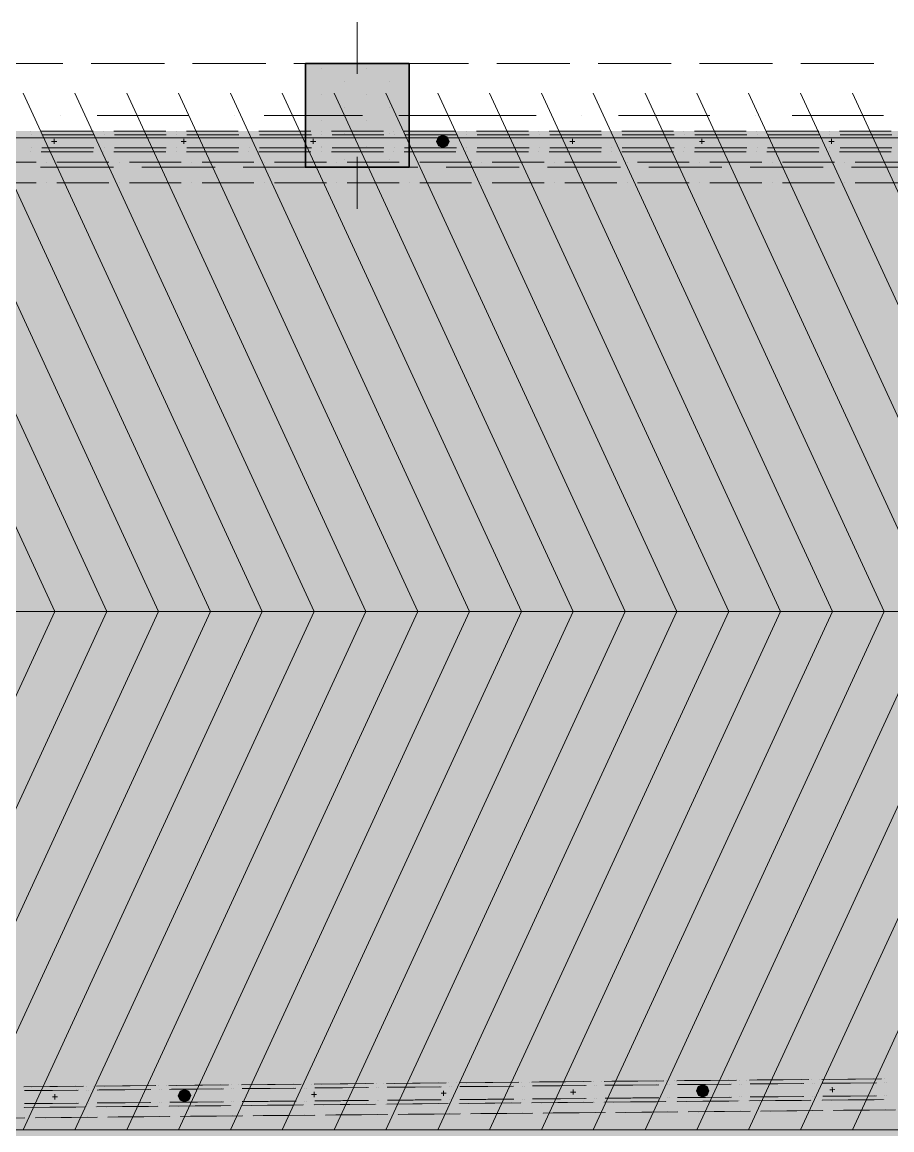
# Model space of a CAD drawing. Header units: inches. Extents: x 206002 to 410047, y 60394 to 83306.
# Drawn here: x 230918 to 232601, y 79249 to 81392 of the extents above; entities that cross this region are included whole.
import ezdxf

# ---------------------------------------------------------------- set-up
doc = ezdxf.new("R2010")
doc.units = ezdxf.units.IN
doc.header["$MEASUREMENT"] = 0
doc.layers.add('PDF_Shell - Roof', color=7, linetype='Continuous')
doc.layers.add('PDF_Structural - Bearing', color=7, linetype='Continuous')

msp = doc.modelspace()

# ---------------------------------------------------------------- hatches: boundary and pattern name
at = {"layer": 'PDF_Structural - Bearing', "true_color": 0xffffff, "transparency": 33554559}
for points in [[(237471.4, 81181), (226785.1, 81181), (226768.8, 81181), (226742.4, 81181), (226731.9, 81179.6), (226728.5, 81178.1), (226744.5, 81140.8), (226745.1, 81140.9), (226768.8, 81140.9), (226785.1, 81140.9), (237471.4, 81140.9)], [(237471.4, 81173.5), (226787.2, 81173.5), (226770.5, 81173.5), (226767.2, 81173.5), (226742.9, 81173.5), (226733.9, 81172.3), (226732.3, 81171.6), (226742.3, 81148.1), (226744.6, 81148.4), (226767.2, 81148.4), (226770.5, 81148.4), (226787.2, 81148.4), (237471.4, 81148.4)], [(231731.9, 81148.9), (231740.4, 81152.5), (231743.9, 81161), (231740.4, 81169.5), (231731.9, 81173), (231723.4, 81169.5), (231719.8, 81161), (231723.4, 81152.5)], [(237471.4, 81120.9), (226845.5, 81120.8), (226829.1, 81120.8), (226802.5, 81120.8), (226791.8, 81119.3), (226787.9, 81117.5), (226804.6, 81080.6), (226805.4, 81080.7), (226829.1, 81080.7), (226845.5, 81080.7), (237471.4, 81080.8)], [(237652.5, 79400.4), (237612.4, 79400.4), (237612.4, 79394.2), (228290.6, 79308.2), (228274.4, 79308), (228247.7, 79307.8), (228237.2, 79306.3), (228234, 79304.8), (228250.3, 79267.6), (228250.8, 79267.7), (228274.7, 79267.9), (228291, 79268.1), (237619.6, 79354.2), (237632.6, 79354.3), (237652.5, 79354.5)], [(237619.6, 79398.2), (237619.4, 79396.5), (237618.1, 79393.4), (237616, 79390.6), (237613.3, 79388.5), (237610.2, 79387.2), (237606, 79386.6), (237590.3, 79386.5), (228293.1, 79300.7), (228276.3, 79300.5), (228272.6, 79300.5), (228248.3, 79300.3), (228241.1, 79299.2), (228244.8, 79274), (228246.3, 79274.6), (228250.2, 79275.2), (228272.8, 79275.4), (228276.6, 79275.5), (228293.3, 79275.6), (237590.5, 79361.4), (237607.1, 79361.6), (237607.9, 79361.6), (237617, 79362.9), (237626.1, 79366.7), (237633.9, 79372.9), (237640, 79380.8), (237643.1, 79388.4)], [(237582.6, 79393.9), (228290.6, 79308.2), (228274.4, 79308), (228247.7, 79307.8), (228237.2, 79306.3), (228234, 79304.8), (228250.3, 79267.6), (228250.8, 79267.7), (228274.7, 79267.9), (228291, 79268.1), (237583, 79353.8)], [(237582.7, 79386.4), (228293.1, 79300.7), (228276.3, 79300.5), (228272.6, 79300.5), (228248.3, 79300.3), (228241.1, 79299.2), (228244.8, 79274), (228246.3, 79274.6), (228250.2, 79275.2), (228272.8, 79275.4), (228276.6, 79275.5), (228293.3, 79275.6), (237582.9, 79361.4)], [(237712.6, 79342), (237672.5, 79342), (237672.5, 79334.6), (228284.4, 79248), (228284.7, 79207.9), (237679.1, 79294.6), (237692.8, 79294.7), (237712.6, 79294.9)], [(232234.9, 79312.5), (232243.3, 79316.1), (232246.8, 79324.6), (232243.2, 79333.1), (232234.7, 79336.6), (232226.2, 79333), (232222.8, 79324.4), (232226.4, 79315.9)], [(232234.9, 79312.5), (232243.3, 79316.1), (232246.8, 79324.6), (232243.2, 79333.1), (232234.7, 79336.6), (232226.2, 79333), (232222.8, 79324.4), (232226.4, 79315.9)], [(231232.3, 79303.2), (231240.8, 79306.8), (231244.2, 79315.4), (231240.6, 79323.9), (231232.1, 79327.3), (231223.6, 79323.7), (231220.1, 79315.2), (231223.7, 79306.7)], [(231232.3, 79303.2), (231240.8, 79306.8), (231244.2, 79315.4), (231240.6, 79323.9), (231232.1, 79327.3), (231223.6, 79323.7), (231220.1, 79315.2), (231223.7, 79306.7)]]:
    msp.add_hatch(color=7, dxfattribs=at).paths.add_polyline_path(points)

# ---------------------------------------------------------------- linework, layer by layer
at = {"layer": 'PDF_Shell - Roof', "lineweight": 13}
msp.add_lwpolyline([(230813.4, 81167.7), (230848.1, 81167.7), (237582.3, 81167.7), (237582.3, 79162.5), (230848.1, 79162.5), (230813.4, 79162.5)], dxfattribs=at)
at = {"layer": 'PDF_Shell - Roof', "color": 7, "lineweight": 0, "true_color": 0xffffff, "transparency": 33554559}
msp.add_solid([(230848.1, 79162.5), (230848.1, 81167.7), (237582.3, 79162.5), (237582.3, 81167.7)], dxfattribs=at)
at = {"layer": 'PDF_Structural - Bearing', "lineweight": 0}
for points in [[(231566.4, 81291.3), (231566.4, 81391.6)], [(231486.2, 81211.1), (231386, 81211.1)], [(231566.4, 81211.1), (231566.4, 81211.1)], [(231646.7, 81211.1), (231746.9, 81211.1)], [(231566.4, 81130.9), (231566.4, 81030.6)]]:
    msp.add_lwpolyline(points, dxfattribs=at)
at = {"layer": 'PDF_Structural - Bearing', "lineweight": 18}
for points in [[(230855.5, 81311.3), (230996.9, 81311.3)], [(231051.6, 81311.3), (231193.2, 81311.3)], [(231247.8, 81311.3), (231389.3, 81311.3)], [(231443.9, 81311.3), (231585.4, 81311.3)], [(231640, 81311.3), (231781.5, 81311.3)], [(231836.1, 81311.3), (231977.6, 81311.3)], [(232032.3, 81311.3), (232173.7, 81311.3)], [(232228.4, 81311.3), (232369.9, 81311.3)], [(232424.5, 81311.3), (232566, 81311.3)], [(230953.5, 81110.8), (231095, 81110.8)], [(231149.6, 81110.8), (231291.2, 81110.8)], [(231345.9, 81110.8), (231487.3, 81110.8)], [(231542, 81110.8), (231683.4, 81110.8)], [(231738.1, 81110.8), (231879.6, 81110.8)], [(231934.2, 81110.8), (232075.7, 81110.8)], [(232130.3, 81110.8), (232271.8, 81110.8)], [(232326.4, 81110.8), (232467.9, 81110.8)], [(232522.6, 81110.8), (232664, 81110.8)]]:
    msp.add_lwpolyline(points, dxfattribs=at)
at = {"layer": 'PDF_Structural - Bearing', "lineweight": 35}
msp.add_lwpolyline([(231666.7, 81110.8), (231666.7, 81311.4), (231466.2, 81311.4), (231466.2, 81110.8)], close=True, dxfattribs=at)
at = {"layer": 'PDF_Structural - Bearing', "lineweight": 15}
for points in [[(231497.8, 81302.3), (231497.8, 81302.3)], [(231584.6, 81302.3), (231584.6, 81302.3)], [(231541.2, 81277.2), (231541.2, 81277.2)], [(231628, 81277.2), (231628, 81277.2)], [(231497.8, 81252.1), (231497.8, 81252.1)], [(231584.6, 81252.1), (231584.6, 81252.1)], [(231541.2, 81227.1), (231541.2, 81227.1)], [(231628, 81227.1), (231628, 81227.1)], [(231497.8, 81202), (231497.8, 81202)], [(231584.6, 81202), (231584.6, 81202)], [(231541.2, 81176.9), (231541.2, 81176.9)], [(231628, 81176.9), (231628, 81176.9)], [(231497.8, 81151.9), (231497.8, 81151.9)], [(231584.6, 81151.9), (231584.6, 81151.9)], [(231541.2, 81126.8), (231541.2, 81126.8)], [(231628, 81126.8), (231628, 81126.8)]]:
    msp.add_lwpolyline(points, dxfattribs=at)
at = {"layer": 'PDF_Structural - Bearing', "lineweight": 18}
for points in [[(230981.6, 80251.8), (230518.9, 81254.4), (230981.6, 80251.8), (230518.9, 79249.2)], [(231081.9, 80251.8), (230619.1, 81254.4), (231081.9, 80251.8), (230619.1, 79249.2)], [(231182.1, 80251.8), (230719.4, 81254.4), (231182.1, 80251.8), (230719.4, 79249.2)], [(231282.4, 80251.8), (230819.7, 81254.4), (231282.4, 80251.8), (230819.7, 79249.2)], [(231382.7, 80251.8), (230919.9, 81254.4), (231382.7, 80251.8), (230919.9, 79249.2)], [(231482.9, 80251.8), (231020.2, 81254.4), (231482.9, 80251.8), (231020.2, 79249.2)], [(231583.2, 80251.8), (231120.5, 81254.4), (231583.2, 80251.8), (231120.5, 79249.2)], [(231683.4, 80251.8), (231220.7, 81254.4), (231683.4, 80251.8), (231220.7, 79249.2)], [(231783.7, 80251.8), (231321, 81254.4), (231783.7, 80251.8), (231321, 79249.2)], [(231884, 80251.8), (231421.3, 81254.4), (231884, 80251.8), (231421.3, 79249.2)], [(231984.2, 80251.8), (231521.5, 81254.4), (231984.2, 80251.8), (231521.5, 79249.2)], [(232084.5, 80251.8), (231621.8, 81254.4), (232084.5, 80251.8), (231621.8, 79249.2)], [(232184.8, 80251.8), (231722, 81254.4), (232184.8, 80251.8), (231722, 79249.2)], [(232285, 80251.8), (231822.3, 81254.4), (232285, 80251.8), (231822.3, 79249.2)], [(232385.3, 80251.8), (231922.6, 81254.4), (232385.3, 80251.8), (231922.6, 79249.2)], [(232485.6, 80251.8), (232022.8, 81254.4), (232485.6, 80251.8), (232022.8, 79249.2)], [(232585.8, 80251.8), (232123.1, 81254.4), (232585.8, 80251.8), (232123.1, 79249.2)], [(232686.1, 80251.8), (232223.4, 81254.4), (232686.1, 80251.8), (232223.4, 79249.2)], [(232786.4, 80251.8), (232323.6, 81254.4), (232786.4, 80251.8), (232323.6, 79249.2)], [(232886.6, 80251.8), (232423.9, 81254.4), (232886.6, 80251.8), (232423.9, 79249.2)], [(232986.9, 80251.8), (232524.2, 81254.4), (232986.9, 80251.8), (232524.2, 79249.2)]]:
    msp.add_lwpolyline(points, close=True, dxfattribs=at)
at = {"layer": 'PDF_Structural - Bearing', "lineweight": 20}
for points in [[(230992.6, 81211), (230992.6, 81211)], [(231063.4, 81211), (231240.3, 81211)], [(231328.7, 81211), (231328.7, 81211)], [(231399.4, 81211), (231576.3, 81211)], [(231664.7, 81211), (231664.7, 81211)], [(231735.5, 81211), (231912.3, 81211)], [(232000.8, 81211), (232000.8, 81211)], [(232071.5, 81211), (232248.3, 81211)], [(232336.8, 81211), (232336.8, 81211)], [(232407.6, 81211), (232584.3, 81211)]]:
    msp.add_lwpolyline(points, dxfattribs=at)
at = {"layer": 'PDF_Structural - Bearing', "lineweight": 13}
for points in [[(230935.1, 81181), (230935.1, 81181)], [(231055.4, 81181), (231005.3, 81181), (230955.1, 81181)], [(231075.4, 81181), (231075.4, 81181)], [(231195.8, 81181), (231145.6, 81181), (231095.5, 81181)], [(231215.8, 81181), (231215.8, 81181)], [(231336.1, 81181), (231286, 81181), (231235.9, 81181)], [(231356.2, 81181), (231356.2, 81181)], [(231476.5, 81181), (231426.4, 81181), (231376.2, 81181)], [(231496.6, 81181), (231496.6, 81181)], [(231616.9, 81181), (231566.7, 81181), (231516.6, 81181)], [(231636.9, 81181), (231636.9, 81181)], [(231757.2, 81181), (231707.1, 81181), (231657, 81181)], [(231777.3, 81181), (231777.3, 81181)], [(231897.6, 81181), (231847.5, 81181), (231797.3, 81181)], [(231917.7, 81181), (231917.7, 81181)], [(232038, 81181), (231987.8, 81181), (231937.7, 81181)], [(232058, 81181), (232058, 81181)], [(232178.4, 81181), (232128.2, 81181), (232078.1, 81181)], [(232198.4, 81181), (232198.4, 81181)], [(232318.7, 81181), (232268.6, 81181), (232218.5, 81181)], [(232338.8, 81181), (232338.8, 81181)], [(232459.1, 81181), (232409, 81181), (232358.8, 81181)], [(232479.1, 81181), (232479.1, 81181)], [(232599.5, 81181), (232549.3, 81181), (232499.2, 81181)], [(230936.2, 81173.5), (230936.2, 81173.5)], [(231056.5, 81173.5), (231006.4, 81173.5), (230956.2, 81173.5)], [(230984.9, 81161), (230979.9, 81161), (230974.9, 81161)], [(230979.9, 81166), (230979.9, 81161), (230979.9, 81156)], [(231076.5, 81173.5), (231076.5, 81173.5)], [(231196.9, 81173.5), (231146.7, 81173.5), (231096.6, 81173.5)], [(231216.9, 81173.5), (231216.9, 81173.5)], [(231235.6, 81161), (231230.6, 81161), (231225.5, 81161)], [(231230.6, 81166), (231230.6, 81161), (231230.6, 81156)], [(231337.2, 81173.5), (231287.1, 81173.5), (231237, 81173.5)], [(231357.3, 81173.5), (231357.3, 81173.5)], [(231477.6, 81173.5), (231427.5, 81173.5), (231377.3, 81173.5)], [(231486.2, 81161), (231481.2, 81161), (231476.2, 81161)], [(231481.2, 81166), (231481.2, 81161), (231481.2, 81156)], [(231497.7, 81173.5), (231497.7, 81173.5)], [(231618, 81173.5), (231567.8, 81173.5), (231517.7, 81173.5)], [(231638, 81173.5), (231638, 81173.5)], [(231758.3, 81173.5), (231708.2, 81173.5), (231658.1, 81173.5)], [(231719.8, 81161), (231719.8, 81161)], [(231743.9, 81161), (231743.9, 81161)], [(231778.4, 81173.5), (231778.4, 81173.5)], [(231898.7, 81173.5), (231848.6, 81173.5), (231798.5, 81173.5)], [(231918.8, 81173.5), (231918.8, 81173.5)], [(232039.1, 81173.5), (231989, 81173.5), (231938.8, 81173.5)], [(231987.5, 81161), (231982.5, 81161), (231977.5, 81161)], [(231982.5, 81166), (231982.5, 81161), (231982.5, 81156)], [(232059.1, 81173.5), (232059.1, 81173.5)], [(232179.5, 81173.5), (232129.3, 81173.5), (232079.2, 81173.5)], [(232199.5, 81173.5), (232199.5, 81173.5)], [(232319.8, 81173.5), (232269.7, 81173.5), (232219.6, 81173.5)], [(232238.2, 81161), (232233.2, 81161), (232228.2, 81161)], [(232233.2, 81166), (232233.2, 81161), (232233.2, 81156)], [(232339.9, 81173.5), (232339.9, 81173.5)], [(232460.2, 81173.5), (232410.1, 81173.5), (232359.9, 81173.5)], [(232488.9, 81161), (232483.9, 81161), (232478.8, 81161)], [(232480.2, 81173.5), (232480.2, 81173.5)], [(232483.9, 81166), (232483.9, 81161), (232483.9, 81156)], [(232600.6, 81173.5), (232550.4, 81173.5), (232500.3, 81173.5)], [(230935.1, 81140.9), (230935.1, 81140.9)], [(230936.2, 81148.4), (230936.2, 81148.4)], [(230955.1, 81140.9), (231005.3, 81140.9), (231055.4, 81140.9)], [(230956.2, 81148.4), (231006.4, 81148.4), (231056.5, 81148.4)], [(231075.4, 81140.9), (231075.4, 81140.9)], [(231076.5, 81148.4), (231076.5, 81148.4)], [(231095.5, 81140.9), (231145.6, 81140.9), (231195.8, 81140.9)], [(231096.6, 81148.4), (231146.7, 81148.4), (231196.9, 81148.4)], [(231215.8, 81140.9), (231215.8, 81140.9)], [(231216.9, 81148.4), (231216.9, 81148.4)], [(231235.9, 81140.9), (231286, 81140.9), (231336.1, 81140.9)], [(231237, 81148.4), (231287.1, 81148.4), (231337.2, 81148.4)], [(231356.2, 81140.9), (231356.2, 81140.9)], [(231357.3, 81148.4), (231357.3, 81148.4)], [(231376.2, 81140.9), (231426.4, 81140.9), (231476.5, 81140.9)], [(231377.3, 81148.4), (231427.5, 81148.4), (231477.6, 81148.4)], [(231496.6, 81140.9), (231496.6, 81140.9)], [(231497.7, 81148.4), (231497.7, 81148.4)], [(231516.6, 81140.9), (231566.7, 81140.9), (231616.9, 81140.9)], [(231517.7, 81148.4), (231567.8, 81148.4), (231618, 81148.4)], [(231636.9, 81140.9), (231636.9, 81140.9)], [(231638, 81148.4), (231638, 81148.4)], [(231657, 81140.9), (231707.1, 81140.9), (231757.2, 81140.9)], [(231658.1, 81148.4), (231708.2, 81148.4), (231758.3, 81148.4)], [(231777.3, 81140.9), (231777.3, 81140.9)], [(231778.4, 81148.4), (231778.4, 81148.4)], [(231797.3, 81140.9), (231847.5, 81140.9), (231897.6, 81140.9)], [(231798.5, 81148.4), (231848.6, 81148.4), (231898.7, 81148.4)], [(231917.7, 81140.9), (231917.7, 81140.9)], [(231918.8, 81148.4), (231918.8, 81148.4)], [(231937.7, 81140.9), (231987.8, 81140.9), (232038, 81140.9)], [(231938.8, 81148.4), (231989, 81148.4), (232039.1, 81148.4)], [(232058, 81140.9), (232058, 81140.9)], [(232059.1, 81148.4), (232059.1, 81148.4)], [(232078.1, 81140.9), (232128.2, 81140.9), (232178.4, 81140.9)], [(232079.2, 81148.4), (232129.3, 81148.4), (232179.5, 81148.4)], [(232198.4, 81140.9), (232198.4, 81140.9)], [(232199.5, 81148.4), (232199.5, 81148.4)], [(232218.5, 81140.9), (232268.6, 81140.9), (232318.7, 81140.9)], [(232219.6, 81148.4), (232269.7, 81148.4), (232319.8, 81148.4)], [(232338.8, 81140.9), (232338.8, 81140.9)], [(232339.9, 81148.4), (232339.9, 81148.4)], [(232358.8, 81140.9), (232409, 81140.9), (232459.1, 81140.9)], [(232359.9, 81148.4), (232410.1, 81148.4), (232460.2, 81148.4)], [(232479.1, 81140.9), (232479.1, 81140.9)], [(232480.2, 81148.4), (232480.2, 81148.4)], [(232499.2, 81140.9), (232549.3, 81140.9), (232599.5, 81140.9)], [(232500.3, 81148.4), (232550.4, 81148.4), (232600.6, 81148.4)], [(230945.3, 81120.9), (230895.2, 81120.9), (230845, 81120.9)], [(230965.4, 81120.9), (230965.4, 81120.9)], [(231085.7, 81120.9), (231035.5, 81120.9), (230985.4, 81120.9)], [(231105.7, 81120.9), (231105.7, 81120.9)], [(231226, 81120.9), (231175.9, 81120.9), (231125.8, 81120.9)], [(231246.1, 81120.9), (231246.1, 81120.9)], [(231366.4, 81120.9), (231316.3, 81120.9), (231266.1, 81120.9)], [(231386.5, 81120.9), (231386.5, 81120.9)], [(231506.8, 81120.9), (231456.6, 81120.9), (231406.5, 81120.9)], [(231526.8, 81120.9), (231526.8, 81120.9)], [(231647.2, 81120.9), (231597, 81120.9), (231546.9, 81120.9)], [(231667.2, 81120.9), (231667.2, 81120.9)], [(231787.5, 81120.9), (231737.4, 81120.9), (231687.3, 81120.9)], [(231807.6, 81120.9), (231807.6, 81120.9)], [(231927.9, 81120.9), (231877.8, 81120.9), (231827.6, 81120.9)], [(231947.9, 81120.9), (231947.9, 81120.9)], [(232068.3, 81120.9), (232018.1, 81120.9), (231968, 81120.9)], [(232088.3, 81120.9), (232088.3, 81120.9)], [(232208.6, 81120.9), (232158.5, 81120.9), (232108.4, 81120.9)], [(232228.7, 81120.9), (232228.7, 81120.9)], [(232349, 81120.9), (232298.9, 81120.9), (232248.7, 81120.9)], [(232369.1, 81120.9), (232369.1, 81120.9)], [(232489.4, 81120.9), (232439.2, 81120.9), (232389.1, 81120.9)], [(232509.4, 81120.9), (232509.4, 81120.9)], [(232629.7, 81120.9), (232579.6, 81120.9), (232529.5, 81120.9)], [(230845, 81080.8), (230895.2, 81080.8), (230945.3, 81080.8)], [(230965.4, 81080.8), (230965.4, 81080.8)], [(230985.4, 81080.8), (231035.5, 81080.8), (231085.7, 81080.8)], [(231105.7, 81080.8), (231105.7, 81080.8)], [(231125.8, 81080.8), (231175.9, 81080.8), (231226, 81080.8)], [(231246.1, 81080.8), (231246.1, 81080.8)], [(231266.1, 81080.8), (231316.3, 81080.8), (231366.4, 81080.8)], [(231386.5, 81080.8), (231386.5, 81080.8)], [(231406.5, 81080.8), (231456.6, 81080.8), (231506.8, 81080.8)], [(231526.8, 81080.8), (231526.8, 81080.8)], [(231546.9, 81080.8), (231597, 81080.8), (231647.2, 81080.8)], [(231667.2, 81080.8), (231667.2, 81080.8)], [(231687.3, 81080.8), (231737.4, 81080.8), (231787.5, 81080.8)], [(231807.6, 81080.8), (231807.6, 81080.8)], [(231827.6, 81080.8), (231877.8, 81080.8), (231927.9, 81080.8)], [(231947.9, 81080.8), (231947.9, 81080.8)], [(231968, 81080.8), (232018.1, 81080.8), (232068.3, 81080.8)], [(232088.3, 81080.8), (232088.3, 81080.8)], [(232108.4, 81080.8), (232158.5, 81080.8), (232208.6, 81080.8)], [(232228.7, 81080.8), (232228.7, 81080.8)], [(232248.7, 81080.8), (232298.9, 81080.8), (232349, 81080.8)], [(232369.1, 81080.8), (232369.1, 81080.8)], [(232389.1, 81080.8), (232439.2, 81080.8), (232489.4, 81080.8)], [(232509.4, 81080.8), (232509.4, 81080.8)], [(232529.5, 81080.8), (232579.6, 81080.8), (232629.7, 81080.8)], [(237582.3, 80652.9), (237582.3, 79249.2), (228174.3, 79249.2), (237582.3, 79249.2), (237582.3, 77845.5)], [(231162, 79334.7), (231111.9, 79334.2), (231061.8, 79333.8)], [(231176.9, 79334.8), (231126.8, 79334.4), (231076.7, 79333.9)], [(231182, 79334.9), (231182, 79334.9)], [(231197, 79335), (231197, 79335)], [(231302.3, 79336), (231252.2, 79335.5), (231202.1, 79335.1)], [(231317.3, 79336.1), (231267.2, 79335.6), (231217, 79335.2)], [(231322.4, 79336.2), (231322.4, 79336.2)], [(231337.3, 79336.3), (231337.3, 79336.3)], [(231442.7, 79337.3), (231392.6, 79336.8), (231342.5, 79336.4)], [(231457.7, 79337.4), (231407.5, 79337), (231357.4, 79336.5)], [(231462.8, 79337.5), (231462.8, 79337.5)], [(231477.7, 79337.6), (231477.7, 79337.6)], [(231583.1, 79338.6), (231533, 79338.1), (231482.8, 79337.6)], [(231598, 79338.7), (231547.9, 79338.2), (231497.8, 79337.8)], [(231603.1, 79338.8), (231603.1, 79338.8)], [(231618.1, 79338.9), (231618.1, 79338.9)], [(231723.5, 79339.9), (231673.3, 79339.4), (231623.2, 79338.9)], [(231738.4, 79340), (231688.3, 79339.5), (231638.1, 79339.1)], [(231743.5, 79340), (231743.5, 79340)], [(231758.4, 79340.2), (231758.4, 79340.2)], [(231863.8, 79341.2), (231813.7, 79340.7), (231763.6, 79340.2)], [(231878.8, 79341.3), (231828.6, 79340.8), (231778.5, 79340.4)], [(231883.9, 79341.3), (231883.9, 79341.3)], [(231885.2, 79333.8), (231885.2, 79333.8)], [(231889, 79333.9), (231889, 79333.9)], [(231898.8, 79341.5), (231898.8, 79341.5)], [(232004.2, 79342.5), (231954.1, 79342), (231903.9, 79341.5)], [(232005.5, 79334.9), (231955.4, 79334.5), (231905.2, 79334)], [(232009.3, 79335), (231959.2, 79334.5), (231909, 79334.1)], [(232019.1, 79342.6), (231969, 79342.1), (231918.9, 79341.7)], [(232024.2, 79342.6), (232024.2, 79342.6)], [(232025.5, 79335.1), (232025.5, 79335.1)], [(232029.4, 79335.2), (232029.4, 79335.2)], [(232039.2, 79342.8), (232039.2, 79342.8)], [(232144.6, 79343.7), (232094.4, 79343.3), (232044.3, 79342.8)], [(232145.9, 79336.2), (232095.7, 79335.8), (232045.6, 79335.3)], [(232149.7, 79336.3), (232099.5, 79335.8), (232049.4, 79335.3)], [(232159.5, 79343.9), (232109.4, 79343.4), (232059.2, 79343)], [(232164.6, 79343.9), (232164.6, 79343.9)], [(232165.9, 79336.4), (232165.9, 79336.4)], [(232169.7, 79336.5), (232169.7, 79336.5)], [(232179.6, 79344.1), (232179.6, 79344.1)], [(232284.9, 79345), (232234.8, 79344.6), (232184.7, 79344.1)], [(232286.2, 79337.5), (232236.1, 79337.1), (232186, 79336.6)], [(232289.9, 79337.6), (232239.8, 79337.1), (232189.8, 79336.7)], [(232299.9, 79345.2), (232249.7, 79344.7), (232199.6, 79344.3)], [(232305, 79345.2), (232305, 79345.2)], [(232306.3, 79337.7), (232306.3, 79337.7)], [(232310, 79337.8), (232310, 79337.8)], [(232319.9, 79345.4), (232319.9, 79345.4)], [(232425.3, 79346.3), (232375.2, 79345.9), (232325, 79345.4)], [(232426.6, 79338.8), (232376.5, 79338.4), (232326.3, 79337.9)], [(232430.3, 79338.9), (232380.2, 79338.4), (232330.1, 79337.9)], [(232440.2, 79346.5), (232390.1, 79346), (232340, 79345.6)], [(232445.4, 79346.5), (232445.4, 79346.5)], [(232446.7, 79339), (232446.7, 79339)], [(232450.4, 79339), (232450.4, 79339)], [(232460.3, 79346.7), (232460.3, 79346.7)], [(232565.7, 79347.6), (232515.5, 79347.2), (232465.4, 79346.7)], [(232566.9, 79340.1), (232516.7, 79339.7), (232466.7, 79339.2)], [(232570.7, 79340.2), (232520.6, 79339.7), (232470.4, 79339.2)], [(232580.6, 79347.8), (232530.5, 79347.3), (232480.3, 79346.8)], [(232585.7, 79347.8), (232585.7, 79347.8)], [(232586.9, 79340.3), (232586.9, 79340.3)], [(232590.7, 79340.4), (232590.7, 79340.4)], [(231021.7, 79333.4), (230971.6, 79332.9), (230921.4, 79332.5)], [(231022.9, 79325.9), (230972.8, 79325.4), (230922.6, 79325)], [(231026.7, 79325.9), (230976.6, 79325.5), (230926.5, 79325)], [(231036.5, 79333.5), (230986.4, 79333.1), (230936.3, 79332.6)], [(231041.8, 79333.6), (231041.8, 79333.6)], [(231043, 79326.1), (231043, 79326.1)], [(231046.8, 79326.1), (231046.8, 79326.1)], [(231056.6, 79333.7), (231056.6, 79333.7)], [(231163.3, 79327.2), (231113.1, 79326.7), (231063, 79326.2)], [(231167.1, 79327.2), (231117, 79326.7), (231066.8, 79326.3)], [(231183.3, 79327.4), (231183.3, 79327.4)], [(231187.1, 79327.4), (231187.1, 79327.4)], [(231303.6, 79328.5), (231253.5, 79328), (231203.4, 79327.5)], [(231307.5, 79328.5), (231257.3, 79328), (231207.2, 79327.6)], [(231220.1, 79315.2), (231220.1, 79315.2)], [(231220.1, 79315.2), (231220.1, 79315.2)], [(231244.2, 79315.4), (231244.2, 79315.4)], [(231244.2, 79315.4), (231244.2, 79315.4)], [(231323.7, 79328.6), (231323.7, 79328.6)], [(231327.5, 79328.7), (231327.5, 79328.7)], [(231444, 79329.8), (231393.9, 79329.3), (231343.8, 79328.8)], [(231447.8, 79329.8), (231397.7, 79329.3), (231347.6, 79328.9)], [(231464.1, 79330), (231464.1, 79330)], [(231467.9, 79330), (231467.9, 79330)], [(231584.4, 79331.1), (231534.3, 79330.6), (231484.1, 79330.1)], [(231588.2, 79331.1), (231538.1, 79330.6), (231487.9, 79330.2)], [(231604.4, 79331.2), (231604.4, 79331.2)], [(231608.3, 79331.3), (231608.3, 79331.3)], [(231724.8, 79332.4), (231674.6, 79331.9), (231624.5, 79331.4)], [(231728.6, 79332.4), (231678.4, 79331.9), (231628.3, 79331.5)], [(231744.8, 79332.5), (231744.8, 79332.5)], [(231748.6, 79332.6), (231748.6, 79332.6)], [(231865.1, 79333.7), (231815, 79333.2), (231764.9, 79332.7)], [(231868.9, 79333.7), (231818.8, 79333.2), (231768.7, 79332.8)], [(232186.2, 79311.5), (232236.3, 79312), (232286.4, 79312.5)], [(232190, 79311.6), (232240.1, 79312), (232290.2, 79312.5)], [(232222.8, 79324.4), (232222.8, 79324.4)], [(232222.8, 79324.4), (232222.8, 79324.4)], [(232246.8, 79324.6), (232246.8, 79324.6)], [(232246.8, 79324.6), (232246.8, 79324.6)], [(232306.5, 79312.7), (232306.5, 79312.7)], [(232310.3, 79312.7), (232310.3, 79312.7)], [(232326.5, 79312.8), (232376.7, 79313.3), (232426.8, 79313.8)], [(232330.4, 79312.9), (232380.5, 79313.3), (232430.6, 79313.8)], [(232446.9, 79314), (232446.9, 79314)], [(232450.7, 79314), (232450.7, 79314)], [(232466.9, 79314.1), (232517, 79314.6), (232567.2, 79315.1)], [(232470.7, 79314.2), (232520.9, 79314.6), (232571, 79315.1)], [(232587.2, 79315.2), (232587.2, 79315.2)], [(232591, 79315.3), (232591, 79315.3)], [(230920, 79292.3), (230920, 79292.3)], [(230921.7, 79292.4), (230971.9, 79292.8), (231022, 79293.3)], [(230922.8, 79299.9), (230973, 79300.3), (231023.1, 79300.8)], [(230926.7, 79299.9), (230976.8, 79300.4), (231026.9, 79300.8)], [(230940.1, 79292.5), (230990.2, 79293), (231040.4, 79293.4)], [(231042.1, 79293.5), (231042.1, 79293.5)], [(231043.2, 79301), (231043.2, 79301)], [(231047, 79301), (231047, 79301)], [(231060.4, 79293.6), (231060.4, 79293.6)], [(231062.1, 79293.6), (231112.2, 79294.1), (231162.4, 79294.6)], [(231063.2, 79301.2), (231113.3, 79301.6), (231163.5, 79302.1)], [(231067, 79301.2), (231117.2, 79301.7), (231167.3, 79302.1)], [(231080.5, 79293.8), (231130.6, 79294.3), (231180.7, 79294.8)], [(231182.4, 79294.8), (231182.4, 79294.8)], [(231183.5, 79302.3), (231183.5, 79302.3)], [(231187.3, 79302.3), (231187.3, 79302.3)], [(231200.8, 79294.9), (231200.8, 79294.9)], [(231202.5, 79295), (231252.6, 79295.4), (231302.7, 79295.9)], [(231203.6, 79302.5), (231253.7, 79302.9), (231303.8, 79303.4)], [(231207.4, 79302.5), (231257.5, 79303), (231307.7, 79303.4)], [(231220.8, 79295.1), (231271, 79295.6), (231321.1, 79296)], [(231322.8, 79296.1), (231322.8, 79296.1)], [(231323.9, 79303.6), (231323.9, 79303.6)], [(231327.7, 79303.6), (231327.7, 79303.6)], [(231341.1, 79296.2), (231341.1, 79296.2)], [(231342.9, 79296.2), (231393, 79296.7), (231443.1, 79297.2)], [(231344, 79303.8), (231394.1, 79304.2), (231444.2, 79304.7)], [(231347.8, 79303.8), (231397.9, 79304.3), (231448, 79304.7)], [(231361.2, 79296.4), (231411.3, 79296.9), (231461.5, 79297.3)], [(231463.2, 79297.4), (231463.2, 79297.4)], [(231464.3, 79304.9), (231464.3, 79304.9)], [(231468.1, 79304.9), (231468.1, 79304.9)], [(231481.5, 79297.5), (231481.5, 79297.5)], [(231483.2, 79297.5), (231533.4, 79298), (231583.5, 79298.5)], [(231484.3, 79305.1), (231534.5, 79305.5), (231584.6, 79306)], [(231488.1, 79305.1), (231538.3, 79305.6), (231588.4, 79306)], [(231501.6, 79297.7), (231551.7, 79298.2), (231601.8, 79298.6)], [(231603.5, 79298.7), (231603.5, 79298.7)], [(231604.6, 79306.2), (231604.6, 79306.2)], [(231608.4, 79306.2), (231608.4, 79306.2)], [(231621.9, 79298.8), (231621.9, 79298.8)], [(231623.6, 79298.8), (231673.7, 79299.3), (231723.9, 79299.8)], [(231624.7, 79306.4), (231674.8, 79306.8), (231725, 79307.3)], [(231628.5, 79306.4), (231678.6, 79306.9), (231728.8, 79307.3)], [(231641.9, 79299), (231692.1, 79299.5), (231742.2, 79299.9)], [(231743.9, 79299.9), (231743.9, 79299.9)], [(231745, 79307.5), (231745, 79307.5)], [(231748.8, 79307.5), (231748.8, 79307.5)], [(231762.3, 79300.1), (231762.3, 79300.1)], [(231764, 79300.1), (231814.1, 79300.6), (231864.2, 79301.1)], [(231765.1, 79307.7), (231815.2, 79308.1), (231865.3, 79308.6)], [(231768.9, 79307.7), (231819, 79308.2), (231869.1, 79308.6)], [(231782.3, 79300.3), (231832.4, 79300.8), (231882.6, 79301.2)], [(231884.3, 79301.2), (231884.3, 79301.2)], [(231885.4, 79308.8), (231885.4, 79308.8)], [(231889.2, 79308.8), (231889.2, 79308.8)], [(231902.6, 79301.4), (231902.6, 79301.4)], [(231904.3, 79301.4), (231954.5, 79301.9), (232004.6, 79302.4)], [(231905.4, 79309), (231955.6, 79309.4), (232005.7, 79309.9)], [(231909.2, 79309), (231959.4, 79309.4), (232009.5, 79309.9)], [(231922.7, 79301.6), (231972.8, 79302.1), (232022.9, 79302.5)], [(232024.6, 79302.5), (232024.6, 79302.5)], [(232025.7, 79310.1), (232025.7, 79310.1)], [(232029.6, 79310.1), (232029.6, 79310.1)], [(232043, 79302.7), (232043, 79302.7)], [(232044.7, 79302.7), (232094.8, 79303.2), (232145, 79303.6)], [(232045.8, 79310.3), (232095.9, 79310.7), (232146.1, 79311.2)], [(232049.6, 79310.3), (232099.7, 79310.8), (232149.9, 79311.2)], [(232063, 79302.9), (232113.2, 79303.4), (232163.3, 79303.8)], [(232165, 79303.8), (232165, 79303.8)], [(232166.1, 79311.4), (232166.1, 79311.4)], [(232169.9, 79311.4), (232169.9, 79311.4)], [(232183.4, 79304), (232183.4, 79304)], [(232185.1, 79304), (232235.2, 79304.5), (232285.3, 79304.9)], [(232203.4, 79304.2), (232253.4, 79304.6), (232303.6, 79305.1)], [(232305.4, 79305.1), (232305.4, 79305.1)], [(232323.6, 79305.3), (232323.6, 79305.3)], [(232325.4, 79305.3), (232375.6, 79305.8), (232425.7, 79306.2)], [(232343.7, 79305.5), (232393.8, 79305.9), (232443.9, 79306.4)], [(232445.8, 79306.4), (232445.8, 79306.4)], [(232464, 79306.6), (232464, 79306.6)], [(232465.8, 79306.6), (232515.9, 79307.1), (232566.1, 79307.5)], [(232484.1, 79306.8), (232534.2, 79307.2), (232584.3, 79307.7)], [(232586.1, 79307.7), (232586.1, 79307.7)], [(230923.1, 79272.3), (230873, 79271.9), (230822.9, 79271.4)], [(230923.5, 79272.3), (230923.5, 79272.3)], [(230943.2, 79272.5), (230943.2, 79272.5)], [(231043.9, 79273.4), (230993.7, 79273), (230943.6, 79272.5)], [(231063.5, 79273.6), (231013.4, 79273.2), (230963.3, 79272.7)], [(231063.9, 79273.6), (231063.9, 79273.6)], [(231083.6, 79273.8), (231083.6, 79273.8)], [(231184.2, 79274.7), (231134.1, 79274.3), (231084, 79273.8)], [(231203.9, 79274.9), (231153.8, 79274.4), (231103.6, 79274)], [(231204.3, 79274.9), (231204.3, 79274.9)], [(231223.9, 79275.1), (231223.9, 79275.1)], [(231324.6, 79276), (231274.5, 79275.6), (231224.3, 79275.1)], [(231344.3, 79276.2), (231294.1, 79275.7), (231244, 79275.3)], [(231344.7, 79276.2), (231344.7, 79276.2)], [(231364.3, 79276.4), (231364.3, 79276.4)], [(231465, 79277.3), (231414.8, 79276.9), (231364.7, 79276.4)], [(231484.6, 79277.5), (231434.5, 79277), (231384.4, 79276.6)], [(231485, 79277.5), (231485, 79277.5)], [(231504.7, 79277.7), (231504.7, 79277.7)], [(231605.3, 79278.6), (231555.2, 79278.1), (231505.1, 79277.7)], [(231625, 79278.8), (231574.9, 79278.3), (231524.7, 79277.9)], [(231625.4, 79278.8), (231625.4, 79278.8)], [(231645, 79279), (231645, 79279)], [(231745.7, 79279.9), (231695.6, 79279.4), (231645.4, 79279)], [(231765.4, 79280.1), (231715.2, 79279.6), (231665.1, 79279.2)], [(231765.8, 79280.1), (231765.8, 79280.1)], [(231785.4, 79280.3), (231785.4, 79280.3)], [(231886.1, 79281.2), (231835.9, 79280.7), (231785.8, 79280.3)], [(231905.6, 79281.4), (231855.5, 79280.9), (231805.5, 79280.5)], [(231906.1, 79281.4), (231906.1, 79281.4)], [(231925.7, 79281.6), (231925.7, 79281.6)], [(232026.5, 79282.5), (231976.3, 79282), (231926.2, 79281.6)], [(232046, 79282.7), (231995.9, 79282.2), (231945.7, 79281.8)], [(232046.5, 79282.7), (232046.5, 79282.7)], [(232066.1, 79282.9), (232066.1, 79282.9)], [(232166.7, 79283.8), (232116.7, 79283.3), (232066.6, 79282.9)], [(232186.4, 79284), (232136.2, 79283.5), (232086.1, 79283)], [(232186.8, 79284), (232186.8, 79284)], [(232206.4, 79284.2), (232206.4, 79284.2)], [(232307.1, 79285.1), (232257, 79284.6), (232206.8, 79284.2)], [(232326.7, 79285.3), (232276.6, 79284.8), (232226.5, 79284.3)], [(232327.1, 79285.3), (232327.1, 79285.3)], [(232346.8, 79285.5), (232346.8, 79285.5)], [(232447.5, 79286.4), (232397.3, 79285.9), (232347.2, 79285.5)], [(232467.1, 79286.6), (232417, 79286.1), (232366.8, 79285.6)], [(232467.5, 79286.6), (232467.5, 79286.6)], [(232487.2, 79286.7), (232487.2, 79286.7)], [(232587.8, 79287.7), (232537.7, 79287.2), (232487.6, 79286.7)], [(232607.5, 79287.9), (232557.3, 79287.4), (232507.2, 79286.9)]]:
    msp.add_lwpolyline(points, dxfattribs=at)
for points in [[(231731.9, 81148.9), (231740.4, 81152.5), (231743.9, 81161), (231740.4, 81169.5), (231731.9, 81173), (231723.4, 81169.5), (231719.8, 81161), (231723.4, 81152.5)], [(228174.3, 80251.8), (237582.3, 80251.8)], [(232234.9, 79312.5), (232243.3, 79316.1), (232246.8, 79324.6), (232243.2, 79333.1), (232234.7, 79336.6), (232226.2, 79333), (232222.8, 79324.4), (232226.4, 79315.9)], [(232234.9, 79312.5), (232243.3, 79316.1), (232246.8, 79324.6), (232243.2, 79333.1), (232234.7, 79336.6), (232226.2, 79333), (232222.8, 79324.4), (232226.4, 79315.9)], [(230976.5, 79312.9), (230981.5, 79313), (230986.5, 79313), (230981.5, 79313)], [(230981.6, 79307.9), (230981.5, 79313), (230981.5, 79318), (230981.5, 79313)], [(231232.3, 79303.2), (231240.8, 79306.8), (231244.2, 79315.4), (231240.6, 79323.9), (231232.1, 79327.3), (231223.6, 79323.7), (231220.1, 79315.2), (231223.7, 79306.7)], [(231232.3, 79303.2), (231240.8, 79306.8), (231244.2, 79315.4), (231240.6, 79323.9), (231232.1, 79327.3), (231223.6, 79323.7), (231220.1, 79315.2), (231223.7, 79306.7)], [(231477.8, 79317.5), (231482.8, 79317.6), (231487.8, 79317.6), (231482.8, 79317.6)], [(231482.9, 79312.6), (231482.8, 79317.6), (231482.8, 79322.6), (231482.8, 79317.6)], [(231728.5, 79319.9), (231733.5, 79319.9), (231738.5, 79319.9), (231733.5, 79319.9)], [(231733.5, 79314.9), (231733.5, 79319.9), (231733.5, 79324.9), (231733.5, 79319.9)], [(231979.1, 79322.2), (231984.1, 79322.2), (231989.2, 79322.3), (231984.1, 79322.2)], [(231984.1, 79317.2), (231984.1, 79322.2), (231984, 79327.2), (231984.1, 79322.2)], [(232480.4, 79326.8), (232485.5, 79326.8), (232490.5, 79326.9), (232485.5, 79326.8)], [(232485.5, 79321.8), (232485.5, 79326.8), (232485.4, 79331.9), (232485.5, 79326.8)], [(228174.3, 79249.2), (237582.3, 79249.2)]]:
    msp.add_lwpolyline(points, close=True, dxfattribs=at)
at = {"layer": 'PDF_Structural - Bearing', "color": 7, "lineweight": 0, "true_color": 0xffffff, "transparency": 33554559}
for points in [[(231666.7, 81110.8), (231466.2, 81110.8), (231666.7, 81311.4), (231466.2, 81311.4)], [(228334.5, 79248.4), (228334.8, 79208.3), (237583.2, 79333.8), (237583.5, 79293.7)]]:
    msp.add_solid(points, dxfattribs=at)

doc.saveas('drawing.dxf')
